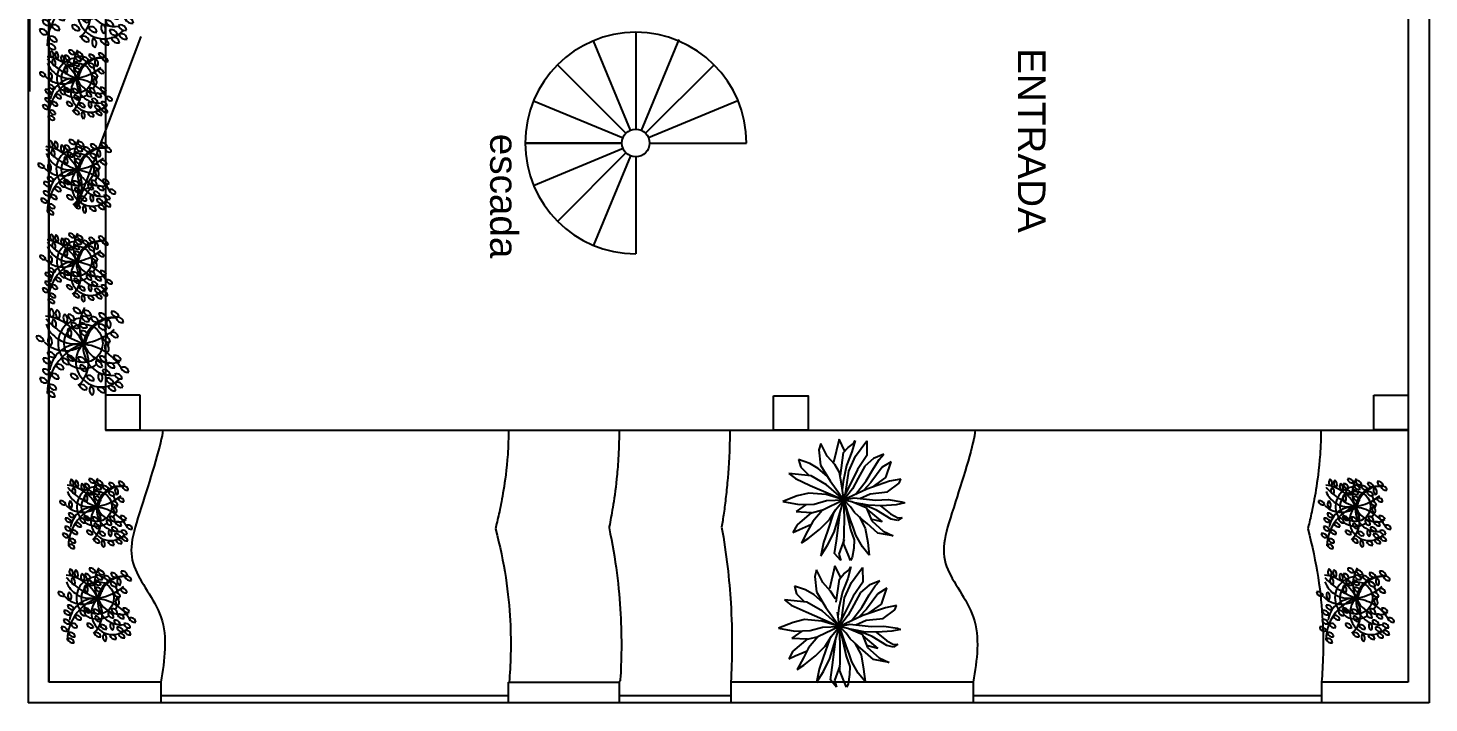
# Model space of a CAD drawing. Extents: x 130 to 509, y 87 to 225.
# Drawn here: x 419.18 to 429.31, y 199.58 to 204.46 of the extents above; entities that cross this region are included whole.
import ezdxf

# ---------------------------------------------------------------- set-up
doc = ezdxf.new("R2010")
doc.units = 0
doc.header["$LTSCALE"] = 7
doc.layers.get('0').update_dxf_attribs({"linetype": 'CONTINUOUS'})
for name, color, linetype in [('01', 7, 'CONTINUOUS'), ('02', 2, 'CONTINUOUS'), ('06', 6, 'CONTINUOUS'), ('60', 1, 'CONTINUOUS'), ('VEGET', 64, 'CONTINUOUS'), ('VEGET-I', 62, 'CONTINUOUS')]:
    doc.layers.add(name, color=color, linetype=linetype)
doc.styles.add('ARIAL', font='arial.ttf', dxfattribs={"height": 0.075})
doc.dimstyles.get("Standard").update_dxf_attribs({"dimtxt": 0.18, "dimasz": 0.18, "dimexe": 0.18, "dimexo": 0.0625, "dimgap": 0.09, "dimtad": 0, "dimtih": 1, "dimtoh": 1, "dimdec": 4, "dimzin": 0, "dimdsep": 46, "dimtxsty": 'Standard', "dimcen": 0.09, "dimadec": 0, "dimazin": 0, "dimtfac": 1, "dimtdec": 4, "dimtofl": 0, "dimtmove": 0, "dimatfit": 3, "dimfxl": 1, "dimtolj": 1, "dimtzin": 0, "dimarcsym": 0})

# ---------------------------------------------------------------- blocks, each defined once
blk = doc.blocks.new('VEGET-01')
at = {"layer": 'VEGET'}
for centre, radius, start, end in [((-0.1163, 0.1977), 0.0307, 93.38057, 204.4039), ((-0.1548, 0.2202), 0.0376, 288.17868, 12.61208), ((0.1653, 0.2272), 0.0307, 93.38057, 204.4039), ((0.1269, 0.2496), 0.0376, 288.17868, 12.61208), ((-0.1426, 0.1662), 0.0376, 107.13764, 191.57105), ((-0.1807, 0.1893), 0.0307, 272.33954, 23.36287), ((-0.106, 0.1258), 0.0307, 43.83851, 154.86184), ((-0.032, 0.1669), 0.0307, 93.38057, 204.4039), ((-0.059, 0.1546), 0.001, 204.4039, 288.17868), ((-0.0704, 0.1894), 0.0376, 288.17868, 12.61208), ((-0.0052, 0.1217), 0.0307, 93.38057, 143.98164), ((-0.0437, 0.1441), 0.0376, 357.96648, 12.61208), ((0.1057, 0.1788), 0.0376, 107.13764, 191.57105), ((0.0676, 0.202), 0.0307, 272.33954, 23.36287), ((0.1412, 0.1482), 0.0307, 93.38057, 204.4039), ((0.1027, 0.1707), 0.0376, 288.17868, 12.61208), ((0.1864, 0.1172), 0.0376, 107.13764, 191.57105), ((0.1483, 0.1403), 0.0307, 272.33954, 23.36287), ((0.2035, 0.1898), 0.0307, 93.38057, 204.4039), ((0.1756, 0.1521), 0.001, 23.36287, 107.13764), ((0.165, 0.2122), 0.0376, 288.17868, 12.61208), ((0.2354, 0.1377), 0.0376, 107.13764, 191.57105), ((0.1973, 0.1609), 0.0307, 272.33954, 23.36287), ((0.2511, 0.1938), 0.0307, 93.38057, 204.4039), ((0.2246, 0.1727), 0.001, 23.36287, 107.13764), ((0.2126, 0.2163), 0.0376, 288.17868, 12.61208), ((0.2704, 0.1525), 0.0307, 93.38057, 204.4039), ((0.2319, 0.175), 0.0376, 288.17868, 12.61208), ((-0.1331, 0.0966), 0.0376, 107.13764, 191.57105), ((-0.1712, 0.1198), 0.0307, 272.33954, 23.36287), ((-0.1126, 0.0514), 0.0376, 107.13764, 191.57105), ((-0.1439, 0.1316), 0.001, 23.36287, 107.13764), ((-0.1329, 0.1384), 0.001, 154.86184, 238.63661), ((-0.1139, 0.1696), 0.0376, 238.63661, 323.07002), ((-0.1233, 0.0863), 0.001, 23.36287, 107.13764), ((-0.1506, 0.0746), 0.0307, 5.64628, 23.36287), ((0, 0), 0.1429, 138.72336, 147.13049), ((-0.0699, 0.0935), 0.0376, 107.13764, 178.72476), ((-0.0806, 0.1284), 0.001, 23.36287, 107.13764), ((-0.1079, 0.1166), 0.0307, 6.6283, 23.36287), ((0, 0), 0.1429, 102.14243, 122.79041), ((0, 0), 0.1429, 83.7908, 92.46579), ((0.0302, 0.1151), 0.0307, 43.83851, 118.6061), ((0.0223, 0.159), 0.0376, 317.97949, 323.07002), ((0, 0), 0.1429, 56.45063, 69.43833), ((0.1041, 0.1014), 0.0307, 82.98914, 144.77841), ((0.0703, 0.1304), 0.0376, 316.37904, 2.22065), ((0, 0), 0.1429, 41.36895, 46.99327), ((0.1364, 0.0707), 0.0376, 94.88827, 140.76068), ((0.1141, 0.136), 0.001, 204.4039, 288.17868), ((0.1041, 0.1014), 0.0307, 303.72778, 11.1135), ((0, 0), 0.1429, 5.8965, 32.05556), ((0.1332, 0.1071), 0.001, 11.1135, 94.88827), ((0.1694, 0.0911), 0.001, 154.86184, 238.63661), ((0.1963, 0.0785), 0.0307, 43.83851, 154.86184), ((0.1885, 0.1224), 0.0376, 238.63661, 323.07002), ((0.2433, 0.1402), 0.001, 204.4039, 288.17868), ((0.2807, 0.095), 0.0307, 93.38057, 204.4039), ((0.2536, 0.0827), 0.001, 204.4039, 288.17868), ((0.2422, 0.1174), 0.0376, 288.17868, 12.61208), ((-0.149, 0.0097), 0.0376, 107.13764, 191.57105), ((-0.187, 0.0328), 0.0307, 272.33954, 23.36287), ((-0.1597, 0.0446), 0.001, 23.36287, 107.13764), ((-0.1157, -0.0014), 0.0376, 130.97907, 191.57105), ((-0.1506, 0.0746), 0.0307, 272.33954, 301.68545), ((0, 0), 0.1429, 160.20124, 169.12472), ((0.1607, -0.018), 0.0376, 94.88827, 119.61075), ((0.1285, 0.0127), 0.0307, 296.50201, 11.1135), ((0.1576, 0.0185), 0.001, 11.1135, 94.88827), ((0.2128, 0.0312), 0.0307, 93.38057, 204.4039), ((0.1857, 0.019), 0.001, 204.4039, 288.17868), ((0.1743, 0.0537), 0.0376, 288.17868, 12.61208), ((0.2642, -0.0099), 0.0307, 93.38057, 204.4039), ((0.2257, 0.0126), 0.0376, 288.17868, 12.61208), ((0.2455, 0.0418), 0.001, 154.86184, 238.63661), ((0.2724, 0.0292), 0.0307, 43.83851, 154.86184), ((0.2646, 0.073), 0.0376, 238.63661, 323.07002), ((-0.1632, -0.0488), 0.0376, 107.13764, 191.57105), ((-0.2012, -0.0257), 0.0307, 272.33954, 23.36287), ((-0.174, -0.0139), 0.001, 23.36287, 107.13764), ((-0.1272, -0.0856), 0.0376, 100.94367, 179.32168), ((-0.1595, -0.0549), 0.0307, 260.09017, 348.96864), ((-0.1538, 0.0218), 0.0307, 272.33954, 291.02522), ((0, 0), 0.1429, 182.76947, 199.93067), ((0, 0), 0.1429, 205.16484, 306.72262), ((0, 0), 0.1429, 325.01151, 354.07285), ((0.2101, -0.0646), 0.0376, 107.13764, 191.57105), ((0.172, -0.0415), 0.0307, 272.33954, 23.36287), ((0.1993, -0.0297), 0.001, 23.36287, 107.13764), ((0.2371, -0.0222), 0.001, 204.4039, 288.17868), ((-0.1595, -0.1693), 0.0376, 60.10462, 144.53803), ((-0.1685, -0.1256), 0.0307, 225.30652, 336.32985), ((-0.1348, -0.1261), 0.0376, 60.10462, 144.53803), ((-0.1438, -0.0825), 0.0307, 225.30652, 336.32985), ((-0.1413, -0.1376), 0.001, 336.32985, 60.10462), ((-0.1166, -0.0944), 0.001, 336.32985, 60.10462), ((0.1161, -0.1127), 0.0307, 183.55844, 194.01247), ((0.0873, -0.1199), 0.001, 194.01247, 277.78724), ((0.0823, -0.0836), 0.0376, 277.78724, 2.22065), ((0.1161, -0.1127), 0.0307, 82.98914, 88.17569), ((0.149, -0.1414), 0.0307, 93.38057, 204.4039), ((0.1106, -0.119), 0.0376, 288.17868, 12.61208), ((0.2025, -0.1682), 0.0307, 93.38057, 204.4039), ((0.164, -0.1457), 0.0376, 288.17868, 12.61208), ((-0.1657, -0.2042), 0.0376, 60.10462, 144.53803), ((-0.1747, -0.1606), 0.0307, 225.30652, 336.32985), ((-0.1474, -0.1725), 0.001, 336.32985, 60.10462), ((-0.106, -0.1898), 0.0376, 60.10462, 144.53803), ((-0.115, -0.1462), 0.0307, 225.30652, 336.32985), ((-0.0878, -0.1581), 0.001, 336.32985, 60.10462), ((-0.0042, -0.2592), 0.0376, 107.13764, 191.57105), ((-0.0422, -0.236), 0.0307, 272.33954, 23.36287), ((-0.0086, -0.2138), 0.0376, 60.10462, 144.53803), ((-0.0176, -0.1702), 0.0307, 225.30652, 336.32985), ((-0.015, -0.2242), 0.001, 23.36287, 107.13764), ((0.0097, -0.1821), 0.001, 336.32985, 60.10462), ((0.0863, -0.1954), 0.0376, 107.13764, 191.57105), ((0.0483, -0.1723), 0.0307, 272.33954, 23.36287), ((0.0755, -0.1605), 0.001, 23.36287, 107.13764), ((0.1213, -0.2201), 0.0376, 107.13764, 191.57105), ((0.0832, -0.1969), 0.0307, 272.33954, 23.36287), ((0.1105, -0.1852), 0.001, 23.36287, 107.13764), ((0.122, -0.1537), 0.001, 204.4039, 288.17868), ((0.183, -0.2222), 0.0376, 107.13764, 191.57105), ((0.1449, -0.199), 0.0307, 272.33954, 23.36287), ((0.1722, -0.1872), 0.001, 23.36287, 107.13764), ((0.1754, -0.1804), 0.001, 204.4039, 288.17868), ((0.2323, -0.2386), 0.0376, 107.13764, 191.57105), ((0.1943, -0.2154), 0.0307, 272.33954, 23.36287), ((0.2216, -0.2037), 0.001, 23.36287, 107.13764), ((0.2642, -0.1826), 0.0307, 93.38057, 204.4039), ((0.2371, -0.1948), 0.001, 204.4039, 288.17868), ((0.2257, -0.1601), 0.0376, 288.17868, 12.61208), ((0.305, -0.1901), 0.0307, 93.38057, 204.4039), ((0.278, -0.2024), 0.001, 204.4039, 288.17868), ((0.2666, -0.1676), 0.0376, 288.17868, 12.61208)]:
    blk.add_arc(centre, radius, start, end, dxfattribs=at)
at = {"layer": 'VEGET-I'}
for centre, radius in [((0.0002, 0.0009), 0.1093), ((0.0002, 0.0009), 0.1093), ((0.0017, 0.0009), 0.0101), ((0.0017, 0.0009), 0.0101)]:
    blk.add_circle(centre, radius, dxfattribs=at)
for centre, radius, start, end in [((0.0261, 0.1713), 0.1719, 176.96723, 212.41656), ((0.0279, 0.1813), 0.1719, 176.96723, 213.96318), ((-0.3509, -0.0531), 0.3568, 31.76546, 39.99551), ((0.2811, -0.0225), 0.2757, 117.33103, 145.74295), ((-0.06, 0.1614), 0.1719, 339.4885, 15.0874), ((0.0223, 0.159), 0.1594, 315.08964, 7.61396), ((0.1041, 0.1014), 0.1434, 283.58903, 45.69939), ((-0.1506, 0.0746), 0.0307, 301.68545, 5.64628), ((0.0261, 0.1713), 0.1719, 212.41656, 261.0002), ((0.0279, 0.1813), 0.1719, 213.96318, 261.0002), ((-0.0699, 0.0935), 0.0376, 178.72476, 191.57105), ((-0.1079, 0.1166), 0.0307, 272.33954, 6.6283), ((-0.3509, -0.0531), 0.3568, 8.69905, 31.76546), ((-0.0052, 0.1217), 0.0307, 143.98164, 204.4039), ((-0.0323, 0.1094), 0.001, 204.4039, 288.17868), ((-0.0437, 0.1441), 0.0376, 288.17868, 357.96648), ((-0.06, 0.1614), 0.1719, 291.05442, 339.4885), ((0.0033, 0.1278), 0.001, 154.86184, 238.63661), ((0.0302, 0.1151), 0.0307, 118.6061, 154.86184), ((0.0223, 0.159), 0.0376, 238.63661, 317.97949), ((0.2811, -0.0225), 0.2757, 145.74295, 172.71362), ((0.1041, 0.1014), 0.0307, 144.77841, 194.01247), ((0.0753, 0.0942), 0.001, 194.01247, 277.78724), ((0.0703, 0.1304), 0.0376, 277.78724, 316.37904), ((0.077, 0.0891), 0.001, 204.4039, 288.17868), ((0.1364, 0.0707), 0.0376, 140.76068, 179.32168), ((0.1041, 0.1014), 0.0307, 260.09017, 303.72778), ((-0.0941, 0.1962), 0.2176, 240.22964, 257.26623), ((-0.1538, 0.0218), 0.0307, 291.02522, 23.36287), ((-0.0941, 0.1962), 0.2176, 257.26623, 296.13413), ((-0.1157, -0.0014), 0.0376, 107.13764, 130.97907), ((-0.1265, 0.0335), 0.001, 23.36287, 107.13764), ((-0.0794, -0.014), 0.0376, 107.13764, 191.57105), ((-0.1174, 0.0091), 0.0307, 272.33954, 23.36287), ((-0.0901, 0.0209), 0.001, 23.36287, 107.13764), ((-0.0335, -0.0061), 0.0376, 107.13764, 191.57105), ((-0.0715, 0.017), 0.0307, 272.33954, 23.36287), ((-0.4763, 0.1634), 0.5049, 324.76435, 341.22297), ((-0.0443, 0.0288), 0.001, 23.36287, 107.13764), ((0.0223, 0.159), 0.1594, 262.59281, 315.08964), ((0.1041, 0.1014), 0.1434, 224.47927, 283.58903), ((0.2879, 0.097), 0.3018, 198.56021, 225.92154), ((-0.1294, -0.1001), 0.1719, 347.38628, 39.16327), ((0.1091, -0.1412), 0.1719, 79.60421, 124.95252), ((0.1152, -0.0219), 0.0376, 107.13764, 191.57105), ((0.0771, 0.0012), 0.0307, 272.33954, 23.36287), ((0.1044, 0.013), 0.001, 23.36287, 107.13764), ((0.1607, -0.018), 0.0376, 119.61075, 179.32168), ((0.1091, -0.1412), 0.1719, 40.91955, 79.60421), ((0.0002, 0.0009), 0.1429, 353.70299, 5.53986), ((-0.1272, -0.0856), 0.0376, 94.88827, 100.94367), ((-0.1304, -0.0492), 0.001, 11.1135, 94.88827), ((-0.1595, -0.0549), 0.0307, 348.96864, 11.1135), ((-0.0778, -0.0615), 0.0376, 107.13764, 191.57105), ((-0.1158, -0.0383), 0.0307, 272.33954, 23.36287), ((0.1196, -0.248), 0.2757, 117.33103, 145.81233), ((-0.0885, -0.0265), 0.001, 23.36287, 107.13764), ((-0.0559, -0.1028), 0.0376, 60.10462, 144.53803), ((-0.0649, -0.0592), 0.0307, 225.30652, 336.32985), ((-0.0376, -0.0711), 0.001, 336.32985, 60.10462), ((-0.169, -0.0502), 0.1719, 328.08334, 15.0874), ((0.1765, -0.0199), 0.1719, 176.96723, 221.82034), ((0.1073, -0.0836), 0.0376, 107.13764, 191.57105), ((0.0692, -0.0604), 0.0307, 272.33954, 23.36287), ((0.0965, -0.0487), 0.001, 23.36287, 107.13764), ((0.1285, 0.0127), 0.0307, 260.09017, 296.50201), ((0.1196, -0.248), 0.2757, 145.81233, 172.71362), ((-0.4763, 0.1634), 0.5049, 311.98543, 324.76435), ((-0.169, -0.0502), 0.1719, 291.05442, 328.08334), ((-0.1294, -0.1001), 0.1719, 315.1303, 347.38628), ((0.1765, -0.0199), 0.1719, 221.82034, 261.0002), ((0.2879, 0.097), 0.3018, 225.92154, 269.3964), ((0.1161, -0.1127), 0.0307, 88.17569, 183.55844)]:
    blk.add_arc(centre, radius, start, end, dxfattribs=at)

msp = doc.modelspace()

# ---------------------------------------------------------------- linework, layer by layer
for p, q in [((425.046, 201.49), (425.006, 201.323)), ((425.088, 201.405), (425.046, 201.49)), ((424.913, 201.46), (424.899, 201.413)), ((424.899, 201.413), (424.912, 201.303)), ((424.959, 201.369), (424.913, 201.46)), ((425.055, 201.228), (425.078, 201.394)), ((425.078, 201.394), (425.111, 201.431)), ((425.138, 201.399), (425.1, 201.301)), ((425.111, 201.431), (425.149, 201.46)), ((425.162, 201.482), (425.138, 201.399)), ((425.149, 201.46), (425.162, 201.482)), ((425.165, 201.369), (425.245, 201.479)), ((425.245, 201.479), (425.247, 201.372)), ((424.834, 201.316), (424.752, 201.343)), ((424.752, 201.343), (424.768, 201.288)), ((424.768, 201.288), (424.826, 201.23)), ((424.895, 201.279), (424.834, 201.316)), ((424.912, 201.303), (424.98, 201.189)), ((425.015, 201.308), (424.959, 201.369)), ((425.049, 201.25), (425.015, 201.308)), ((425.1, 201.301), (425.075, 201.186)), ((425.115, 201.259), (425.165, 201.369)), ((425.247, 201.372), (425.178, 201.271)), ((425.231, 201.296), (425.183, 201.208)), ((425.294, 201.352), (425.231, 201.296)), ((425.356, 201.288), (425.274, 201.178)), ((425.37, 201.382), (425.294, 201.352)), ((425.294, 201.279), (425.336, 201.345)), ((425.336, 201.345), (425.37, 201.382)), ((425.421, 201.328), (425.356, 201.288)), ((425.383, 201.213), (425.421, 201.328)), ((424.843, 201.227), (424.681, 201.244)), ((424.681, 201.244), (424.73, 201.206)), ((424.73, 201.206), (424.837, 201.157)), ((424.955, 201.162), (424.843, 201.227)), ((424.96, 201.223), (424.895, 201.279)), ((424.98, 201.189), (425.079, 201.053)), ((425.064, 201.154), (425.049, 201.25)), ((425.075, 201.186), (425.068, 201.125)), ((425.178, 201.271), (425.09, 201.092)), ((425.095, 201.112), (425.115, 201.259)), ((425.183, 201.208), (425.142, 201.132)), ((425.165, 201.092), (425.24, 201.189)), ((425.24, 201.189), (425.294, 201.279)), ((425.41, 201.188), (425.247, 201.13)), ((425.287, 201.144), (425.383, 201.213)), ((425.491, 201.203), (425.41, 201.188)), ((425.479, 201.173), (425.491, 201.203)), ((424.743, 201.081), (424.638, 201.041)), ((424.826, 201.101), (424.743, 201.081)), ((424.951, 201.09), (424.826, 201.101)), ((424.837, 201.157), (425.079, 201.053)), ((425.079, 201.053), (424.951, 201.09)), ((425.079, 201.053), (424.955, 201.162)), ((425.079, 201.053), (425.064, 201.154)), ((425.142, 201.132), (425.079, 201.053)), ((425.247, 201.13), (425.079, 201.053)), ((425.079, 201.053), (425.095, 201.112)), ((425.196, 201.063), (425.27, 201.096)), ((425.274, 201.178), (425.221, 201.12)), ((425.27, 201.096), (425.395, 201.11)), ((425.395, 201.11), (425.479, 201.173)), ((424.638, 201.041), (424.756, 201.019)), ((424.807, 201.019), (424.734, 200.968)), ((424.756, 201.019), (424.866, 201.022)), ((424.846, 200.959), (424.926, 200.98)), ((424.866, 201.022), (424.955, 201.047)), ((425.079, 201.053), (424.922, 200.976)), ((424.955, 201.047), (425.079, 201.053)), ((424.975, 200.91), (425.02, 200.981)), ((425.009, 200.819), (425.079, 201.053)), ((425.02, 200.981), (425.079, 201.053)), ((425.079, 201.053), (425.154, 201.068)), ((425.079, 201.053), (425.127, 200.838)), ((425.129, 200.905), (425.079, 201.053)), ((425.084, 200.919), (425.079, 201.053)), ((425.127, 201.003), (425.079, 201.053)), ((425.079, 201.053), (425.138, 201.041)), ((425.156, 200.961), (425.127, 201.003)), ((425.138, 201.041), (425.241, 200.997)), ((425.154, 201.068), (425.308, 201.051)), ((425.256, 201.014), (425.158, 201.032)), ((425.316, 200.978), (425.209, 201.023)), ((425.241, 200.997), (425.281, 200.9)), ((425.247, 200.985), (425.356, 200.893)), ((425.354, 201.01), (425.256, 201.014)), ((425.308, 201.051), (425.399, 201.054)), ((425.345, 201.01), (425.417, 200.951)), ((425.457, 201.017), (425.354, 201.01)), ((425.399, 201.054), (425.499, 201.039)), ((425.521, 201.03), (425.457, 201.017)), ((425.499, 201.039), (425.521, 201.03)), ((424.734, 200.968), (424.846, 200.961)), ((424.846, 200.961), (424.741, 200.873)), ((424.855, 200.897), (424.817, 200.826)), ((424.922, 200.976), (424.855, 200.897)), ((424.904, 200.839), (424.975, 200.91)), ((425.006, 200.959), (424.961, 200.827)), ((425.026, 200.756), (425.053, 200.964)), ((425.082, 200.814), (425.084, 200.919)), ((425.147, 200.855), (425.129, 200.905)), ((425.214, 200.909), (425.156, 200.961)), ((425.19, 200.931), (425.234, 200.848)), ((425.249, 200.882), (425.214, 200.909)), ((425.325, 200.812), (425.249, 200.882)), ((425.356, 200.893), (425.274, 200.914)), ((425.281, 200.9), (425.365, 200.826)), ((425.421, 200.914), (425.316, 200.978)), ((425.417, 200.951), (425.47, 200.922)), ((425.47, 200.904), (425.421, 200.914)), ((425.501, 200.924), (425.47, 200.904)), ((425.47, 200.922), (425.501, 200.924)), ((424.741, 200.873), (424.712, 200.817)), ((424.712, 200.817), (424.758, 200.839)), ((424.758, 200.839), (424.845, 200.877)), ((424.817, 200.826), (424.774, 200.741)), ((424.821, 200.772), (424.904, 200.839)), ((424.961, 200.827), (424.932, 200.743)), ((424.962, 200.726), (425.009, 200.819)), ((425.08, 200.731), (425.082, 200.814)), ((425.127, 200.838), (425.154, 200.763)), ((425.167, 200.797), (425.147, 200.855)), ((425.214, 200.714), (425.167, 200.797)), ((425.234, 200.848), (425.252, 200.745)), ((425.437, 200.792), (425.325, 200.812)), ((425.365, 200.826), (425.437, 200.792)), ((424.774, 200.741), (424.821, 200.772)), ((424.932, 200.743), (424.913, 200.647)), ((424.913, 200.647), (424.962, 200.726)), ((425.013, 200.665), (425.026, 200.756)), ((425.081, 200.767), (425.044, 200.66)), ((425.111, 200.658), (425.08, 200.731)), ((425.151, 200.704), (425.14, 200.635)), ((425.154, 200.763), (425.151, 200.704)), ((425.263, 200.653), (425.214, 200.714)), ((425.252, 200.745), (425.263, 200.653)), ((425.015, 200.576), (424.975, 200.409)), ((425.057, 200.613), (425.013, 200.665)), ((425.058, 200.491), (425.015, 200.576)), ((425.044, 200.66), (425.057, 200.613)), ((425.129, 200.613), (425.111, 200.658)), ((425.14, 200.635), (425.129, 200.613)), ((424.883, 200.546), (424.869, 200.498)), ((424.869, 200.498), (424.881, 200.388)), ((424.928, 200.454), (424.883, 200.546)), ((425.024, 200.314), (425.048, 200.48)), ((425.048, 200.48), (425.08, 200.517)), ((425.108, 200.485), (425.07, 200.387)), ((425.08, 200.517), (425.119, 200.546)), ((425.131, 200.568), (425.108, 200.485)), ((425.119, 200.546), (425.131, 200.568)), ((425.135, 200.454), (425.215, 200.564)), ((425.215, 200.564), (425.216, 200.458)), ((424.803, 200.402), (424.722, 200.429)), ((424.722, 200.429), (424.738, 200.373)), ((424.738, 200.373), (424.796, 200.316)), ((424.865, 200.365), (424.803, 200.402)), ((424.881, 200.388), (424.95, 200.275)), ((424.984, 200.393), (424.928, 200.454)), ((425.019, 200.336), (424.984, 200.393)), ((425.07, 200.387), (425.044, 200.272)), ((425.084, 200.344), (425.135, 200.454)), ((425.216, 200.458), (425.148, 200.356)), ((425.2, 200.382), (425.153, 200.294)), ((425.264, 200.437), (425.2, 200.382)), ((425.325, 200.373), (425.244, 200.263)), ((425.34, 200.468), (425.264, 200.437)), ((425.264, 200.365), (425.305, 200.431)), ((425.305, 200.431), (425.34, 200.468)), ((425.39, 200.414), (425.325, 200.373)), ((425.352, 200.299), (425.39, 200.414)), ((424.812, 200.312), (424.651, 200.329)), ((424.651, 200.329), (424.7, 200.292)), ((424.7, 200.292), (424.807, 200.243)), ((424.925, 200.248), (424.812, 200.312)), ((424.93, 200.308), (424.865, 200.365)), ((424.95, 200.275), (425.049, 200.138)), ((425.044, 200.272), (425.037, 200.21)), ((425.148, 200.356), (425.059, 200.178)), ((425.064, 200.197), (425.084, 200.344)), ((425.153, 200.294), (425.111, 200.218)), ((425.135, 200.178), (425.209, 200.275)), ((425.209, 200.275), (425.264, 200.365)), ((425.38, 200.273), (425.216, 200.216)), ((425.256, 200.23), (425.352, 200.299)), ((425.461, 200.289), (425.38, 200.273)), ((425.448, 200.258), (425.461, 200.289)), ((424.796, 200.187), (424.713, 200.167)), ((424.921, 200.175), (424.796, 200.187)), ((424.807, 200.243), (425.049, 200.138)), ((425.049, 200.138), (424.921, 200.175)), ((425.049, 200.138), (424.925, 200.248)), ((425.049, 200.138), (425.033, 200.24)), ((425.111, 200.218), (425.049, 200.138)), ((425.216, 200.216), (425.049, 200.138)), ((425.049, 200.138), (425.064, 200.197)), ((425.166, 200.149), (425.24, 200.182)), ((425.244, 200.263), (425.191, 200.206)), ((425.24, 200.182), (425.365, 200.196)), ((425.365, 200.196), (425.448, 200.258)), ((424.713, 200.167), (424.608, 200.126)), ((424.608, 200.126), (424.725, 200.104)), ((424.776, 200.104), (424.704, 200.053)), ((424.725, 200.104), (424.836, 200.108)), ((424.836, 200.108), (424.925, 200.133)), ((425.049, 200.138), (424.892, 200.062)), ((424.925, 200.133), (425.049, 200.138)), ((424.979, 199.905), (425.049, 200.138)), ((424.99, 200.067), (425.049, 200.138)), ((425.049, 200.138), (425.124, 200.153)), ((425.049, 200.138), (425.097, 199.923)), ((425.099, 199.991), (425.049, 200.138)), ((425.053, 200.004), (425.049, 200.138)), ((425.097, 200.089), (425.049, 200.138)), ((425.049, 200.138), (425.108, 200.126)), ((425.126, 200.047), (425.097, 200.089)), ((425.108, 200.126), (425.211, 200.082)), ((425.124, 200.153), (425.278, 200.136)), ((425.225, 200.099), (425.128, 200.118)), ((425.285, 200.064), (425.179, 200.108)), ((425.211, 200.082), (425.251, 199.986)), ((425.216, 200.07), (425.325, 199.979)), ((425.323, 200.096), (425.225, 200.099)), ((425.278, 200.136), (425.369, 200.14)), ((425.314, 200.096), (425.387, 200.037)), ((425.427, 200.103), (425.323, 200.096)), ((425.369, 200.14), (425.468, 200.125)), ((425.49, 200.116), (425.427, 200.103)), ((425.468, 200.125), (425.49, 200.116)), ((424.704, 200.053), (424.816, 200.047)), ((424.816, 200.047), (424.711, 199.959)), ((424.825, 199.982), (424.787, 199.911)), ((424.816, 200.045), (424.896, 200.065)), ((424.892, 200.062), (424.825, 199.982)), ((424.874, 199.925), (424.945, 199.996)), ((424.975, 200.044), (424.93, 199.913)), ((424.945, 199.996), (424.99, 200.067)), ((424.995, 199.842), (425.022, 200.049)), ((425.052, 199.9), (425.053, 200.004)), ((425.117, 199.94), (425.099, 199.991)), ((425.184, 199.994), (425.126, 200.047)), ((425.16, 200.016), (425.204, 199.933)), ((425.218, 199.967), (425.184, 199.994)), ((425.294, 199.898), (425.218, 199.967)), ((425.325, 199.979), (425.244, 199.999)), ((425.251, 199.986), (425.334, 199.911)), ((425.39, 199.999), (425.285, 200.064)), ((425.387, 200.037), (425.439, 200.008)), ((425.439, 199.989), (425.39, 199.999)), ((425.47, 200.009), (425.439, 199.989)), ((425.439, 200.008), (425.47, 200.009)), ((424.711, 199.959), (424.682, 199.903)), ((424.682, 199.903), (424.727, 199.925)), ((424.727, 199.925), (424.814, 199.962)), ((424.787, 199.911), (424.743, 199.827)), ((424.791, 199.857), (424.874, 199.925)), ((424.93, 199.913), (424.901, 199.829)), ((424.932, 199.812), (424.979, 199.905)), ((425.05, 199.817), (425.052, 199.9)), ((425.097, 199.923), (425.124, 199.849)), ((425.137, 199.883), (425.117, 199.94)), ((425.184, 199.8), (425.137, 199.883)), ((425.204, 199.933), (425.222, 199.83)), ((425.407, 199.878), (425.294, 199.898)), ((425.334, 199.911), (425.407, 199.878)), ((424.743, 199.827), (424.791, 199.857)), ((424.901, 199.829), (424.883, 199.732)), ((424.883, 199.732), (424.932, 199.812)), ((424.983, 199.751), (424.995, 199.842)), ((425.05, 199.852), (425.013, 199.746)), ((425.08, 199.744), (425.05, 199.817)), ((425.12, 199.79), (425.11, 199.72)), ((425.124, 199.849), (425.12, 199.79)), ((425.233, 199.739), (425.184, 199.8)), ((425.222, 199.83), (425.233, 199.739)), ((425.026, 199.698), (424.983, 199.751)), ((425.013, 199.746), (425.026, 199.698)), ((425.099, 199.698), (425.08, 199.744)), ((425.11, 199.72), (425.099, 199.698))]:
    msp.add_line(p, q)
at = {"layer": '01'}
for p, q in [((423.575, 204.431), (423.575, 203.731)), ((423.537, 203.723), (423.269, 204.37)), ((423.617, 203.721), (423.89, 204.379)), ((423.504, 203.701), (423.009, 204.196)), ((423.646, 203.701), (424.141, 204.196)), ((422.836, 203.937), (423.483, 203.669)), ((424.314, 203.937), (423.667, 203.669)), ((423.475, 203.631), (422.775, 203.631)), ((422.775, 203.631), (423.475, 203.631)), ((423.675, 203.631), (424.375, 203.631)), ((422.836, 203.325), (423.483, 203.593)), ((423.504, 203.56), (423.009, 203.065)), ((423.537, 203.538), (423.269, 202.892)), ((423.575, 203.531), (423.575, 202.831)), ((423.575, 203.531), (423.575, 203.395)), ((420.141, 199.735), (420.141, 199.585)), ((424.263, 199.735), (424.263, 199.585)), ((426.015, 199.735), (426.015, 199.585)), ((428.534, 199.735), (428.534, 199.585))]:
    msp.add_line(p, q, dxfattribs=at)
msp.add_circle((423.575, 203.631), 0.1, dxfattribs=at)
msp.add_arc((423.575, 203.631), 0.8, 0, 270, dxfattribs=at)
for points, knots in [([(420.155, 201.555), (420.149, 201.47), (419.968, 200.897), (419.868, 200.6), (420.216, 200.197), (420.167, 199.896), (420.141, 199.735)], [0.155842, 0.155842, 0.155842, 0.155842, 0.525294, 0.999295, 1.409809, 1.882019, 1.882019, 1.882019, 1.882019]), ([(422.655, 201.555), (422.655, 201.544), (422.655, 201.533), (422.654, 201.45), (422.65, 201.392), (422.637, 201.233), (422.625, 201.161), (422.604, 201.04), (422.595, 200.993), (422.576, 200.91), (422.568, 200.875), (422.56, 200.842)], [0.143007, 0.143007, 0.143007, 0.143007, 0.1452363, 0.1452363, 0.1609219, 0.1609219, 0.1951043, 0.1951043, 0.2292866, 0.2292866, 0.2622654, 0.2622654, 0.2622654, 0.2622654]), ([(423.455, 201.551), (423.455, 201.474), (423.452, 201.409), (423.445, 201.294), (423.441, 201.248), (423.428, 201.121), (423.418, 201.051), (423.4, 200.945), (423.392, 200.9), (423.383, 200.856), (423.382, 200.853), (423.382, 200.85)], [0.14300704, 0.14300704, 0.14300704, 0.14300704, 0.15508531, 0.15508531, 0.16716358, 0.16716358, 0.19008998, 0.19008998, 0.21301637, 0.21301637, 0.21470311, 0.21470311, 0.21470311, 0.21470311]), ([(424.255, 201.546), (424.254, 201.411), (424.248, 201.3), (424.236, 201.161), (424.232, 201.118), (424.222, 201.033), (424.217, 200.993), (424.206, 200.918), (424.201, 200.885), (424.196, 200.855)], [0.14300704, 0.14300704, 0.14300704, 0.14300704, 0.16070686, 0.16070686, 0.17077548, 0.17077548, 0.1808441, 0.1808441, 0.19177912, 0.19177912, 0.19177912, 0.19177912]), ([(426.029, 201.555), (426.024, 201.47), (425.843, 200.897), (425.743, 200.6), (426.09, 200.197), (426.041, 199.896), (426.015, 199.735)], [0.155842, 0.155842, 0.155842, 0.155842, 0.525294, 0.999295, 1.409809, 1.882019, 1.882019, 1.882019, 1.882019]), ([(428.529, 201.555), (428.529, 201.544), (428.529, 201.533), (428.528, 201.45), (428.524, 201.392), (428.511, 201.233), (428.499, 201.161), (428.479, 201.04), (428.469, 200.993), (428.451, 200.91), (428.442, 200.875), (428.434, 200.842)], [0.143007, 0.143007, 0.143007, 0.143007, 0.1452363, 0.1452363, 0.1609219, 0.1609219, 0.1951043, 0.1951043, 0.2292866, 0.2292866, 0.2622654, 0.2622654, 0.2622654, 0.2622654]), ([(422.56, 200.842), (422.627, 200.599), (422.657, 200.372), (422.676, 200.004), (422.669, 199.856), (422.66, 199.735)], [1.4426321, 1.4426321, 1.4426321, 1.4426321, 1.5702201, 1.5702201, 1.6864519, 1.6864519, 1.6864519, 1.6864519]), ([(423.382, 200.85), (423.431, 200.624), (423.455, 200.414), (423.475, 200.046), (423.471, 199.888), (423.463, 199.747), (423.462, 199.741), (423.456, 199.735)], [1.4714975, 1.4714975, 1.4714975, 1.4714975, 1.5686185, 1.5686185, 1.6654141, 1.6654141, 1.6700851, 1.6700851, 1.6700851, 1.6700851]), ([(424.196, 200.855), (424.231, 200.659), (424.252, 200.475), (424.275, 200.087), (424.272, 199.896), (424.263, 199.735)], [1.4913238, 1.4913238, 1.4913238, 1.4913238, 1.5635287, 1.5635287, 1.6593536, 1.6593536, 1.6593536, 1.6593536]), ([(428.434, 200.842), (428.501, 200.599), (428.531, 200.372), (428.55, 200.004), (428.544, 199.856), (428.534, 199.735)], [1.4426321, 1.4426321, 1.4426321, 1.4426321, 1.5702201, 1.5702201, 1.6864519, 1.6864519, 1.6864519, 1.6864519])]:
    msp.add_open_spline(points, degree=3, knots=knots, dxfattribs=at)
at = {"layer": '02'}
msp.add_line((419.741, 201.555), (429.161, 201.555), dxfattribs=at)
at = {"layer": '06'}
for p, q in [((419.181, 224.635), (419.181, 199.585)), ((429.311, 224.635), (429.311, 199.585)), ((419.331, 224.485), (419.331, 199.735)), ((429.161, 216.065), (429.161, 199.735)), ((419.331, 199.735), (419.331, 209.935)), ((419.741, 209.935), (419.741, 201.555)), ((420.141, 199.735), (419.331, 199.735)), ((422.653, 199.735), (422.653, 199.585)), ((422.66, 199.735), (423.456, 199.735)), ((423.456, 199.735), (423.456, 199.585)), ((426.015, 199.735), (424.263, 199.735)), ((429.161, 199.735), (428.534, 199.735)), ((420.141, 199.585), (419.181, 199.585)), ((422.653, 199.635), (420.141, 199.635)), ((422.653, 199.585), (420.141, 199.585)), ((423.456, 199.585), (422.653, 199.585)), ((424.263, 199.635), (423.456, 199.635)), ((424.263, 199.585), (423.456, 199.585)), ((426.015, 199.585), (424.263, 199.585)), ((428.534, 199.635), (426.015, 199.635)), ((428.534, 199.585), (426.015, 199.585)), ((429.311, 199.585), (428.534, 199.585))]:
    msp.add_line(p, q, dxfattribs=at)
for points in [[(419.991, 201.809), (419.741, 201.809), (419.741, 201.559), (419.991, 201.559)], [(424.571, 201.805), (424.821, 201.805), (424.821, 201.555), (424.571, 201.555)], [(428.911, 201.809), (429.161, 201.809), (429.161, 201.559), (428.911, 201.559)]]:
    msp.add_lwpolyline(points, close=True, dxfattribs=at)
at = {"layer": '60'}
msp.add_line((419.191, 207.825), (419.191, 204.003), dxfattribs=at)

# ---------------------------------------------------------------- block references
at = {"layer": '01', "rotation": 270}
for p, xscale, yscale, zscale in [((419.595, 204.717), 1.346605513677132, 1.346605513677132, 1.346605513677132), ((419.538, 203.44), 1.070604906029914, 1.070604906029914, 1.070604906029914), ((419.58, 202.184), 1.276423170078345, 1.276423170078345, 1.276423170078345), ((419.684, 200.344), 1.070604906029914, 1.070604906029914, 1.070604906029914), ((428.784, 200.344), 1.070604906029914, 1.070604906029914, 1.070604906029914)]:
    msp.add_blockref('VEGET-01', p, dxfattribs=dict(at, xscale=xscale, yscale=yscale, zscale=zscale))
for p in [(419.532, 204.101), (419.532, 202.777), (419.677, 201.005), (428.778, 201.005)]:
    msp.add_blockref('VEGET-01', p, dxfattribs=at)

# ---------------------------------------------------------------- texts
at = {"layer": '01', "char_height": 0.2, "attachment_point": 6, "rotation": 270, "style": 'ARIAL'}
for s, insert in [('ENTRADA', (426.438, 202.982)), ('escada', (422.621, 202.797))]:
    msp.add_mtext(s, dxfattribs=dict(at, insert=insert))

# ---------------------------------------------------------------- leaders
at = {"layer": '01'}
msp.add_leader([(419.532, 203.163), (419.999, 204.401)], dimstyle='Standard', override={"dimtxt": 0.1, "dimasz": 0.2, "dimexe": 0.1, "dimexo": 0.25, "dimgap": 0.07, "dimtad": 1, "dimtih": 0, "dimtoh": 0, "dimdec": 2, "dimzin": 8, "dimcen": -0.1, "dimclrt": 2, "dimtdec": 2, "dimtofl": 1, "dimldrblk": 'OPEN30'}, dxfattribs=at)

doc.saveas('drawing.dxf')
